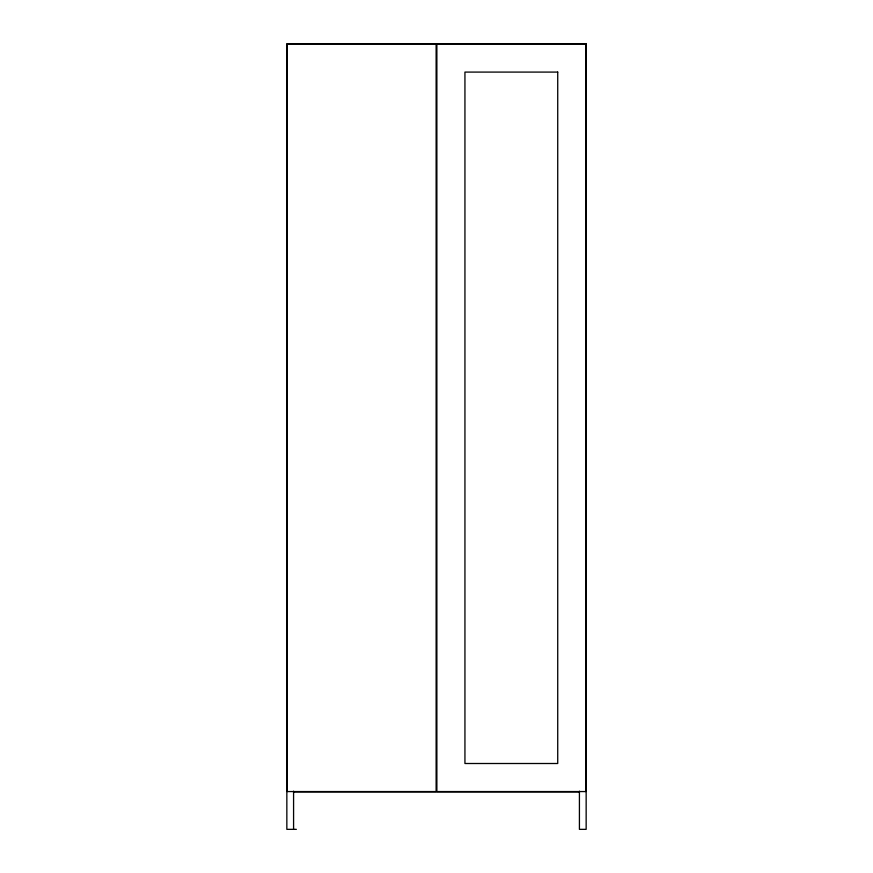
<?xml version="1.0" encoding="UTF-8"?>
<svg xmlns="http://www.w3.org/2000/svg" width="873" height="873" viewBox="0 0 873 873"><rect width="100%" height="100%" fill="white"/><g stroke="black" fill="none" stroke-linecap="round" stroke-linejoin="round"><path stroke-width="1.31" d="M293.579 791.931L579.421 791.931M296.351 829.35L286.846 829.35L286.846 43.65L586.154 43.65L586.154 829.35L579.421 829.35L579.421 791.156M293.579 791.156L293.579 829.35M436.129 44.021L287.217 44.021L287.217 791.56L436.129 791.56L436.129 44.021M585.783 44.021L436.871 44.021L436.871 791.56L585.783 791.56L585.783 44.021M557.727 72.088L464.938 72.088L464.938 763.504L557.727 763.504L557.727 72.088"/></g></svg>
